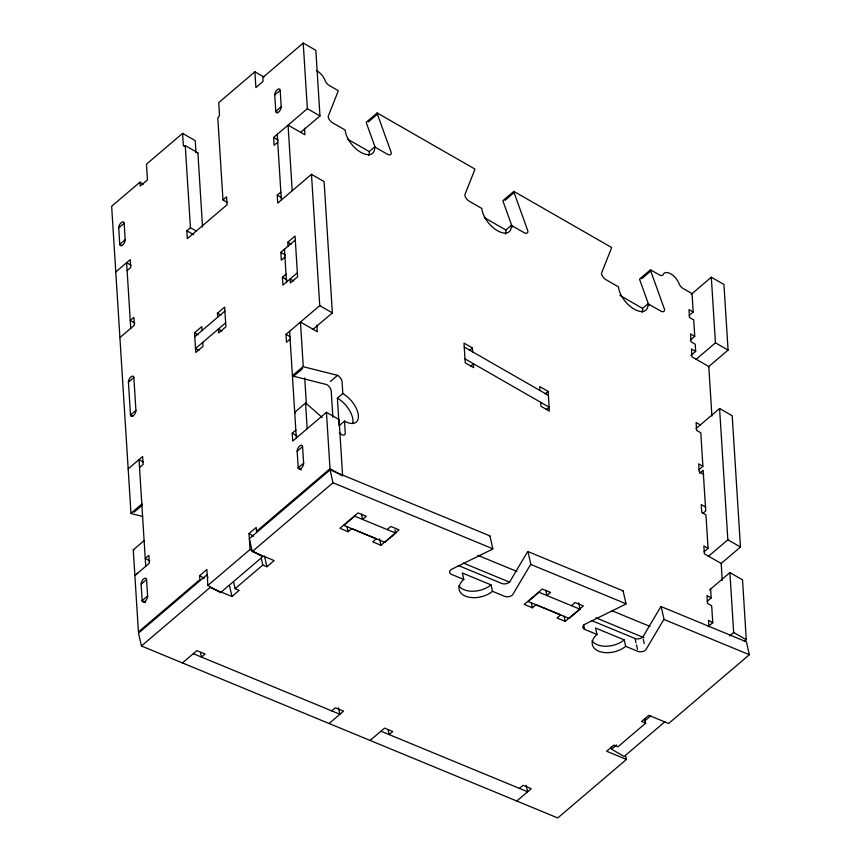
<?xml version="1.0" encoding="UTF-8"?>
<svg xmlns="http://www.w3.org/2000/svg" width="861" height="861" viewBox="0 0 861 861"><rect width="100%" height="100%" fill="white"/><g stroke="black" fill="none" stroke-linecap="round" stroke-linejoin="round"><path stroke-width="1.29" d="M221.04 592.002L231.975 596.512L239.197 590.355L235.107 588.666L233.643 582.219M196.017 152.795A2.777 1.356 -60.2 0 1 195.964 152.44L195.221 140.623L182.597 133.38L146.445 164.182L147.446 179.938L140.214 186.094L139.966 182.155L143.41 184.136M264.069 77.049L254.888 71.786L218.737 102.588L219.48 114.405A2.777 1.345 -60.2 0 1 217.801 117.914L222.967 199.967L227.552 202.604M139.966 182.155L111.65 206.285L130.969 513.307A5.553 2.884 49.6 0 0 132.163 513.834L142.818 516.514M300.543 132.486L319.969 115.934L315.836 50.293L303.223 43.05L262.853 77.447L263.1 81.386L255.878 87.542L254.888 71.786M118.721 227.928L124.145 223.3L125.179 239.713A4.165 2.023 -60.2 0 1 122.649 244.976A4.165 2.023 -60.2 0 1 119.754 244.33L118.721 227.928A4.165 2.023 -60.2 0 1 121.25 222.655A4.165 2.023 -60.2 0 1 124.145 223.3M274.745 94.968L280.169 90.351L281.203 106.764A4.165 2.023 -60.2 0 1 278.673 112.027A4.165 2.023 -60.2 0 1 275.778 111.381L274.745 94.968A4.165 2.023 -60.2 0 1 277.274 89.705A4.165 2.023 -60.2 0 1 280.169 90.351M125.179 239.713L119.754 244.33L121.853 245.536M281.203 106.764L275.778 111.381L278.028 112.673M115.783 271.936L130.237 259.613L130.732 267.491L127.116 270.569M277.726 142.237L274.11 145.315L273.615 137.437L307.345 108.69L303.223 43.05M222.967 199.967L226.572 196.889L227.067 204.767L187.311 238.648L186.815 230.77L190.432 227.691L185.266 145.627A2.777 1.356 -60.2 0 1 183.339 145.197L182.597 133.38M312.791 329.548L332.357 312.877L324.102 181.585L311.478 174.342L277.748 203.088L277.242 195.21L280.858 192.132M512.317 227.11L503.233 201.851A5.543 2.874 49.6 0 1 502.985 200.624L513.834 191.379A5.543 2.874 49.6 0 0 514.082 192.606L527.922 231.103A5.553 2.874 49.6 0 1 524.726 232.997L511.337 225.388A19.437 10.074 49.6 0 1 497.486 230.726A19.437 10.074 49.6 0 1 481.891 208.491L469.267 201.248A5.553 2.874 49.6 0 1 464.811 194.898L474.669 169.994A5.543 2.874 49.6 0 0 474.777 168.971L377.161 112.963L366.323 122.208A5.553 2.884 49.6 0 0 366.571 123.435L375.224 147.489M368.379 121.896L377.409 114.19A5.553 2.884 49.6 0 1 377.161 112.963M119.916 337.577L134.37 325.254L133.875 317.375L130.259 320.453L134.854 323.09M368.734 155.604A19.437 10.074 49.6 0 0 369.251 151.59L374.675 146.973L388.053 154.582A5.553 2.874 49.6 0 0 391.26 152.688L377.409 114.19M288.069 246.16L287.822 242.221L295.054 236.065L297.615 276.758L290.383 282.925L290.135 278.986L293.579 280.955M128.429 382.187L133.853 377.57L135.92 410.396A4.165 2.023 -60.2 0 1 133.39 415.659A4.165 2.023 -60.2 0 1 130.495 415.013L128.429 382.187A4.165 2.023 -60.2 0 1 130.958 376.924A4.165 2.023 -60.2 0 1 133.853 377.57M284.948 257.116L281.332 260.194L280.837 252.316L295.301 240.004M202.755 342.377L203.002 346.316L195.77 352.472L194.532 332.776L201.765 326.62L202.012 330.559M217.672 317.214L217.424 313.275L224.656 307.108L225.894 326.803L218.662 332.97L218.414 329.031L221.858 331.001M194.758 336.737L224.872 311.079M225.614 322.886L195.501 348.554L198.859 350.492M297.357 272.819L282.903 285.142L282.408 277.264L286.024 274.185M135.92 410.396L130.495 415.013L132.788 416.326M128.171 468.868L142.625 456.545L143.12 464.423L139.514 467.501M290.114 339.169L286.498 342.258L286.003 334.38L319.743 305.633L311.478 174.342M130.969 513.307L141.807 504.062A5.553 2.884 49.6 0 0 142.42 504.374M316.88 325.146L317.289 331.711L300.457 322.057L303.255 366.495L292.417 375.73A5.564 2.884 49.6 0 0 293.601 376.257L326.76 384.598A5.553 2.874 49.6 0 1 331.216 390.948L332.873 417.208M133.972 512.295L142 505.45M293.601 376.257L302.641 368.562M505.041 200.312L514.082 192.606M505.407 234.02A19.437 10.074 49.6 0 0 505.913 230.005L511.337 225.388M330.376 381.509L337.609 375.353A5.553 2.874 49.6 0 1 342.065 381.703L342.807 393.52A19.437 10.074 49.6 0 1 358.402 415.755A19.437 10.074 49.6 0 1 344.54 421.094L339.116 425.711L337.383 398.137L342.807 393.52M330 468.707L342.624 475.95L339.073 419.544L326.448 412.301L330 468.707L256.503 531.334L256.255 527.395L249.023 533.551L250.034 549.501L262.648 556.744L220.481 592.68L207.867 585.437L206.855 569.487L199.634 575.643L199.881 579.582L138.427 631.942L133.272 549.867L144.11 540.633A5.564 2.884 49.6 0 1 144.411 540.816M322.132 417.477L306.774 403.917A5.553 2.884 49.6 0 0 305.558 403.056L294.71 412.301A5.553 2.884 49.6 0 1 295.624 412.914M326.448 412.301L292.718 441.047L292.223 433.169L295.829 430.091M137.588 573.232L134.886 575.535L149.34 563.223L148.845 555.345L145.229 558.423L149.825 561.06M141.139 584.21L146.564 579.582L147.629 596.479C147.888 598.804 143.798 604.25 142.205 601.107L141.139 584.21A4.165 2.023 -60.2 0 1 143.669 578.947A4.165 2.023 -60.2 0 1 146.564 579.582M297.163 451.261L302.588 446.633L303.653 463.53C303.911 465.855 299.822 471.301 298.229 468.158L297.163 451.261A4.165 2.023 -60.2 0 1 299.693 445.987A4.165 2.023 -60.2 0 1 302.588 446.633M147.597 595.995L142.173 600.612L145.617 602.592M303.621 463.175L298.207 467.792L300.5 469.105M469.46 350.47L472.409 347.952L464.004 343.119L465.241 362.815L473.658 367.647L473.41 363.708L470.45 366.226M330.075 469.869L332.992 482.763L492.836 548.78L489.909 535.886L330.075 469.869L249.346 538.652L252.273 551.546L274.142 560.586L266.91 566.742L262.809 565.053L261.357 558.606M207.867 585.437L250.034 549.501M625.721 756.206L626.453 759.434L557.777 817.95L141.43 645.998L210.106 587.482L219.942 591.55M252.273 551.546L332.992 482.763M235.107 588.666L262.809 565.053M182.435 662.938L196.889 650.615L205.09 654.005L201.474 657.083L200.495 652.778M689.187 315.438L693.202 312.016L692.04 293.633L683.171 288.543A5.553 2.874 49.6 0 1 679.038 283.635A11.107 5.758 49.6 0 0 670.773 273.841A11.107 5.758 49.6 0 0 663.174 274.541A5.553 2.874 49.6 0 1 659.365 274.885L650.496 269.794L639.648 279.039A5.543 2.874 49.6 0 0 639.895 280.266L648.979 305.526M641.703 278.727L650.744 271.021A5.543 2.874 49.6 0 1 650.496 269.794M361.437 514.221L362.61 519.377L366.226 516.299L358.025 512.919L339.944 528.31L348.145 531.7L351.762 528.622L376.365 538.782L372.748 541.86L380.949 545.25L399.02 529.849L390.819 526.458L387.213 529.537M642.069 312.435A19.437 10.074 49.6 0 0 642.586 308.421L648.01 303.804L661.388 311.413A5.553 2.874 49.6 0 0 664.584 309.519L650.744 271.021M545.185 393.918L548.145 391.4L539.729 386.578L539.976 390.517M395.726 533.11L384.878 542.355L343.883 525.414L354.721 516.18L395.726 533.11L394.995 529.892M546.24 409.621L549.135 407.156L464.994 358.876M691.135 294.408L711.315 277.21L723.94 284.453L728.072 350.093L708.506 366.764M690.253 340.181L694.762 336.328L693.729 319.915L689.489 317.472L688.994 309.605L693.202 312.016M690.856 355.507L695.677 351.396L695.225 344.185L691.017 341.763L690.522 333.885L694.762 336.328M696.022 359.403L715.448 342.85L711.315 277.21M331.743 710.885L335.36 707.807L343.561 711.186L329.106 723.509M696.065 428.53L719.581 408.501L732.205 415.745L740.46 547.026L721.034 563.578M370.101 740.438L384.566 728.126L392.767 731.506L389.15 734.584L388.171 730.289M545.723 590.334L546.886 595.489L550.502 592.411L542.301 589.021L524.231 604.422L532.432 607.812L536.048 604.723L560.651 614.883L557.035 617.972L565.236 621.351L583.306 605.95L575.105 602.571L571.489 605.649M698.96 469.643L702.899 466.275L700.8 432.803L696.592 430.382L696.097 422.514L700.585 425.086M699.541 473.302L703.157 470.214L705.719 510.917L703.006 513.231M580.013 609.211L569.164 618.456L528.159 601.527L539.008 592.282L580.013 609.211L579.281 605.993M704.126 551.697L708.065 548.339L705.955 514.856L701.758 512.446L701.252 504.568L705.74 507.14M708.42 556.335L727.836 539.782L719.581 408.501M709.529 589.979L729.902 572.608L742.526 579.851L746.293 639.734L744.248 641.477M707.247 601.29L711.186 597.921L710.626 589.032M708.226 626.55L712.747 622.697L711.681 605.8L707.473 603.389L706.978 595.511L711.186 597.921M519.42 788.385L523.036 785.307L531.237 788.698L516.783 801.021M729.59 635.978L733.669 632.491L729.902 572.608M665.327 721.389L624.16 756.464L611.536 749.221L616.551 744.948M644.674 720.991L650.69 715.857M644.695 718.87L645.675 723.165L617.961 746.778L613.871 745.088L606.639 751.244L626.453 759.434M625.678 646.32L624.214 639.874L595.521 628.013L596.974 634.46A19.437 11.817 -12.8 0 0 598.675 651.164A19.437 11.817 -12.8 0 0 625.678 646.32L637.979 651.4A5.553 3.369 -12.8 0 0 645.696 650.012L663.239 620.458A5.553 3.369 -13 0 1 664.111 619.511L661.173 606.607L746.422 641.822L749.35 654.715L668.62 723.498L648.807 715.308L641.574 721.475L645.675 723.165M491.631 549.587L450.992 569.605A5.553 3.369 -12.7 0 0 451.487 574.373L463.788 579.453A19.437 11.817 -12.8 0 0 465.489 596.167A19.437 11.817 -12.8 0 0 492.481 591.313L504.783 596.393A5.553 3.379 -12.8 0 0 512.499 595.005L530.042 565.451A5.543 3.358 -12.9 0 1 530.914 564.504L527.976 551.6L623.106 590.894L626.033 603.787A5.553 3.369 -12.9 0 1 624.828 604.594L584.188 624.612A5.553 3.379 -12.8 0 0 584.673 629.391L596.974 634.46M337.609 375.353L304.45 367.023A5.564 2.884 49.6 0 1 303.255 366.495M530.903 564.493L626.033 603.787M664.1 619.511L749.35 654.715M477.866 555.345L516.901 571.467M611.644 610.589L649.969 626.421M463.358 563.072L509.712 582.219M596.006 617.854L643.92 637.646M458.246 565.483L501.866 583.5A5.553 3.379 -12.8 0 0 509.572 582.111L527.115 552.558A5.543 3.358 -13.1 0 1 527.997 551.61M591.442 620.49L635.052 638.507A5.553 3.379 -12.8 0 0 642.769 637.118L660.312 607.565A5.543 3.39 -12.6 0 1 661.151 606.607M492.481 591.313L491.028 584.867L462.325 573.006L463.788 579.453M193.273 653.693L339.944 714.264L338.481 707.817M380.949 731.204L527.621 791.776L526.157 785.329M513.834 191.379L611.439 247.387A5.564 2.884 49.6 0 1 611.332 248.409L601.473 273.303A5.553 2.874 49.6 0 0 605.929 279.664L618.553 286.907A19.437 10.074 49.6 0 0 634.148 309.142A19.437 10.074 49.6 0 0 648.01 303.804M307.345 108.69L319.969 115.934M715.448 342.85L728.072 350.093M347.661 139.202L369.251 151.59M484.323 217.618L505.913 230.005M619.931 295.42L642.586 308.421M695.677 351.396L691.469 348.985L691.964 356.863L708.797 366.517L711.907 416.089M273.615 137.437L278.2 140.074M277.242 195.21L281.45 197.621M185.266 145.627L197.89 152.871L202.55 226.992M702.899 466.275L698.702 463.864L699.197 471.742L703.685 474.314M287.822 242.221L291.266 244.201M464.251 347.058L548.392 395.339M280.837 252.316L285.432 254.953M282.408 277.264L287.004 279.9M190.432 227.691L196.168 230.974M319.743 305.633L332.357 312.877M727.836 539.782L740.46 547.026M186.815 230.77L193.703 234.719M708.065 548.339L703.857 545.917L704.352 553.795L721.184 563.46L722.261 580.518M286.003 334.38L290.211 336.791M217.424 313.275L220.868 315.244M131.109 265.263L126.621 262.691L130.754 328.332M733.669 632.491L746.293 639.734M712.747 622.697L708.538 620.286L708.947 626.851M194.532 332.776L197.976 334.757M292.223 433.169L296.808 435.806M298.229 468.158L301.382 469.966M143.507 462.196L139.019 459.623L145.724 566.301M249.023 533.551L253.618 536.188M199.634 575.643L204.218 578.28M142.205 601.107L144.497 602.42M339.406 432.739L341.322 434.439A5.553 2.874 49.6 0 0 345.261 433.589L344.54 421.094M643.264 639.271L644.232 643.565M635.052 638.507L636.031 642.801M636.516 644.954L637.495 649.248M583.704 625.086L584.673 629.38M578.549 602.765L579.033 604.917M564.063 616.196L565.236 621.351M531.259 602.646L532.432 607.812M379.486 538.803L380.949 545.25M346.983 526.545L348.145 531.7M264.478 555.991L266.91 566.742M229.543 585.771L231.975 596.512M207.91 577.806L207.178 574.588L138.503 633.104L141.43 645.998M611.364 746.562L611.536 749.221M548.145 391.4L549.383 411.095L540.966 406.274L540.719 402.335M472.409 347.952L472.667 351.891M304.482 128.214L304.902 134.779L288.069 125.125L292.202 190.765M304.719 377.957L306.376 404.347M305.558 403.056L307.173 428.724M277.231 134.359L281.353 200.01M284.453 249.238L286.519 282.064M289.619 331.291L296.324 437.969M197.89 152.871A2.777 1.356 -60.2 0 1 197.535 153.14M624.225 639.874A19.437 11.828 -12.7 0 1 592.034 640.799M623.127 590.904A5.564 3.412 -12.5 0 1 622.858 591.12M491.018 584.856A19.437 11.817 -12.8 0 1 458.838 585.792M492.858 548.791A5.553 3.401 -12.5 0 1 491.653 549.609M489.909 535.886A5.543 3.369 -12.8 0 1 489.349 536.306M337.383 398.137A19.437 10.074 49.6 0 1 352.741 423.504M316.837 70.763A11.107 5.758 49.6 0 1 325.103 80.557A5.553 2.874 49.6 0 0 329.236 85.465L338.104 90.556A5.532 2.863 49.6 0 1 338.007 91.578L328.149 116.483A5.553 2.874 49.6 0 0 332.604 122.832L345.229 130.076A19.437 10.074 49.6 0 0 360.813 152.311A19.437 10.074 49.6 0 0 374.675 146.973M133.272 549.867A5.564 2.884 49.6 0 1 133.875 550.254"/></g></svg>
